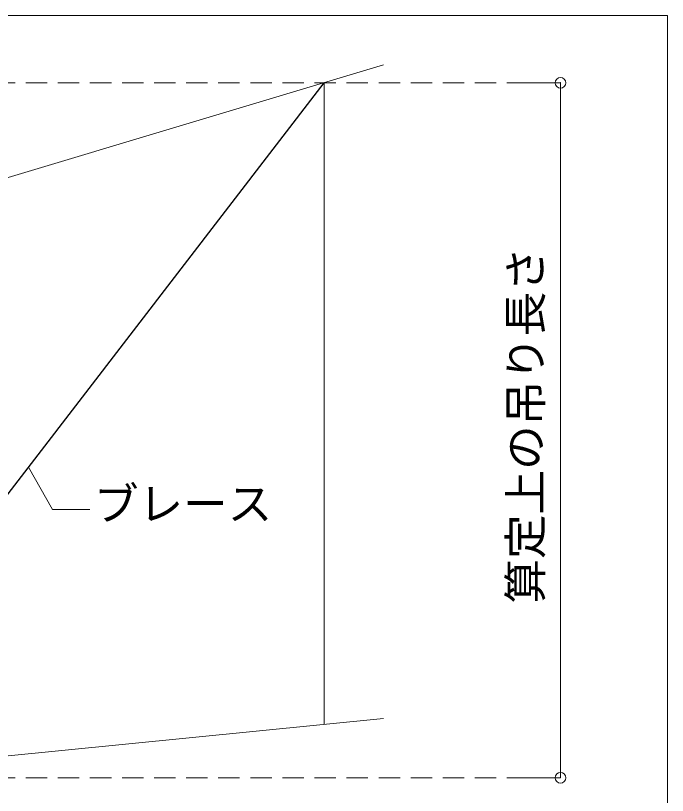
# Model space of a CAD drawing. Units: millimetres on the paper, enlarged 15 times, with parts at other scales. Extents: x -2895 to 2955, y -2104 to 2057.
# Drawn here: x -564 to -15, y -1688 to -1032 of the extents above; entities that cross this region are included whole.
import ezdxf
from ezdxf.enums import TextEntityAlignment as Align

# ---------------------------------------------------------------- set-up
doc = ezdxf.new("R2010")
doc.units = ezdxf.units.MM
doc.header["$LTSCALE"] = 15
doc.header["$PDMODE"] = 32
doc.header["$PDSIZE"] = 9
doc.linetypes.add('DASHED1', pattern=[1.8, 1.2, -0.6])
for name, color, linetype, lineweight in [('1-1_吊り材', 3, 'Continuous', 18), ('1-2_野縁受け', 7, 'Continuous', 18), ('1-5_寸法', 4, 'Continuous', 9), ('1-6_文字', 7, 'Continuous', 18), ('1-7_ブレース', 2, 'Continuous', 25), ('1-E', 3, 'Continuous', 18)]:
    doc.layers.add(name, color=color, linetype=linetype, lineweight=lineweight)
doc.styles.add('ＭＳ ゴシック', font='')
doc.styles.get('ＭＳ ゴシック').set_extended_font_data('MS Gothic')

msp = doc.modelspace()

# ---------------------------------------------------------------- linework, layer by layer
at = {"layer": '1-1_吊り材'}
for p, q in [((-1253.97, -1373.6), (-253.97, -1073.6)), ((-303.97, -1088.6), (-303.97, -1628.6))]:
    msp.add_line(p, q, dxfattribs=at)
at = {"layer": '1-2_野縁受け', "color": 3}
msp.add_line((-1253.97, -1723.6), (-253.97, -1623.6), dxfattribs=at)
at = {"layer": '1-5_寸法', "linetype": 'DASHED1'}
for p, q in [((-105.14, -1088.6), (-1345.33, -1088.6)), ((-105.14, -1673.6), (-1345.33, -1673.6))]:
    msp.add_line(p, q, dxfattribs=at)
at = {"layer": '1-5_寸法'}
for p, q in [((-105.14, -1088.6), (-136.01, -1088.6)), ((-105.14, -1088.6), (-105.14, -1673.6)), ((-105.14, -1673.6), (-136.01, -1673.6))]:
    msp.add_line(p, q, dxfattribs=at)
at = {"layer": '1-5_寸法', "color": 7}
for p in [(-105.14, -1088.6), (-105.14, -1673.6)]:
    msp.add_point(p, dxfattribs=at)
at = {"layer": '1-6_文字'}
for p in [(-552.91, -1412.23), (-501.26, -1447.65)]:
    msp.add_line(p, (-532.54, -1447.65), dxfattribs=at)
at = {"layer": '1-7_ブレース'}
msp.add_lwpolyline([(-1203.97, -1358.6), (-753.97, -1673.6), (-303.97, -1088.6)], dxfattribs=at)
at = {"layer": '1-E'}
for p in [(-2850.14, -1032.02), (-15.14, -1756.68)]:
    msp.add_line(p, (-15.14, -1032.02), dxfattribs=at)

# ---------------------------------------------------------------- texts
at = {"layer": '1-5_寸法', "color": 7, "style": 'ＭＳ ゴシック'}
msp.add_text('算定上の吊り長さ', height=27.49, rotation=90, dxfattribs=at).set_placement((-112.64, -1526.94), align=Align.BOTTOM_LEFT)
at = {"layer": '1-6_文字', "style": 'ＭＳ ゴシック'}
msp.add_text('ブレース', height=27.49, dxfattribs=at).set_placement((-497.7, -1464.95), align=Align.BOTTOM_LEFT)

doc.saveas('drawing.dxf')
